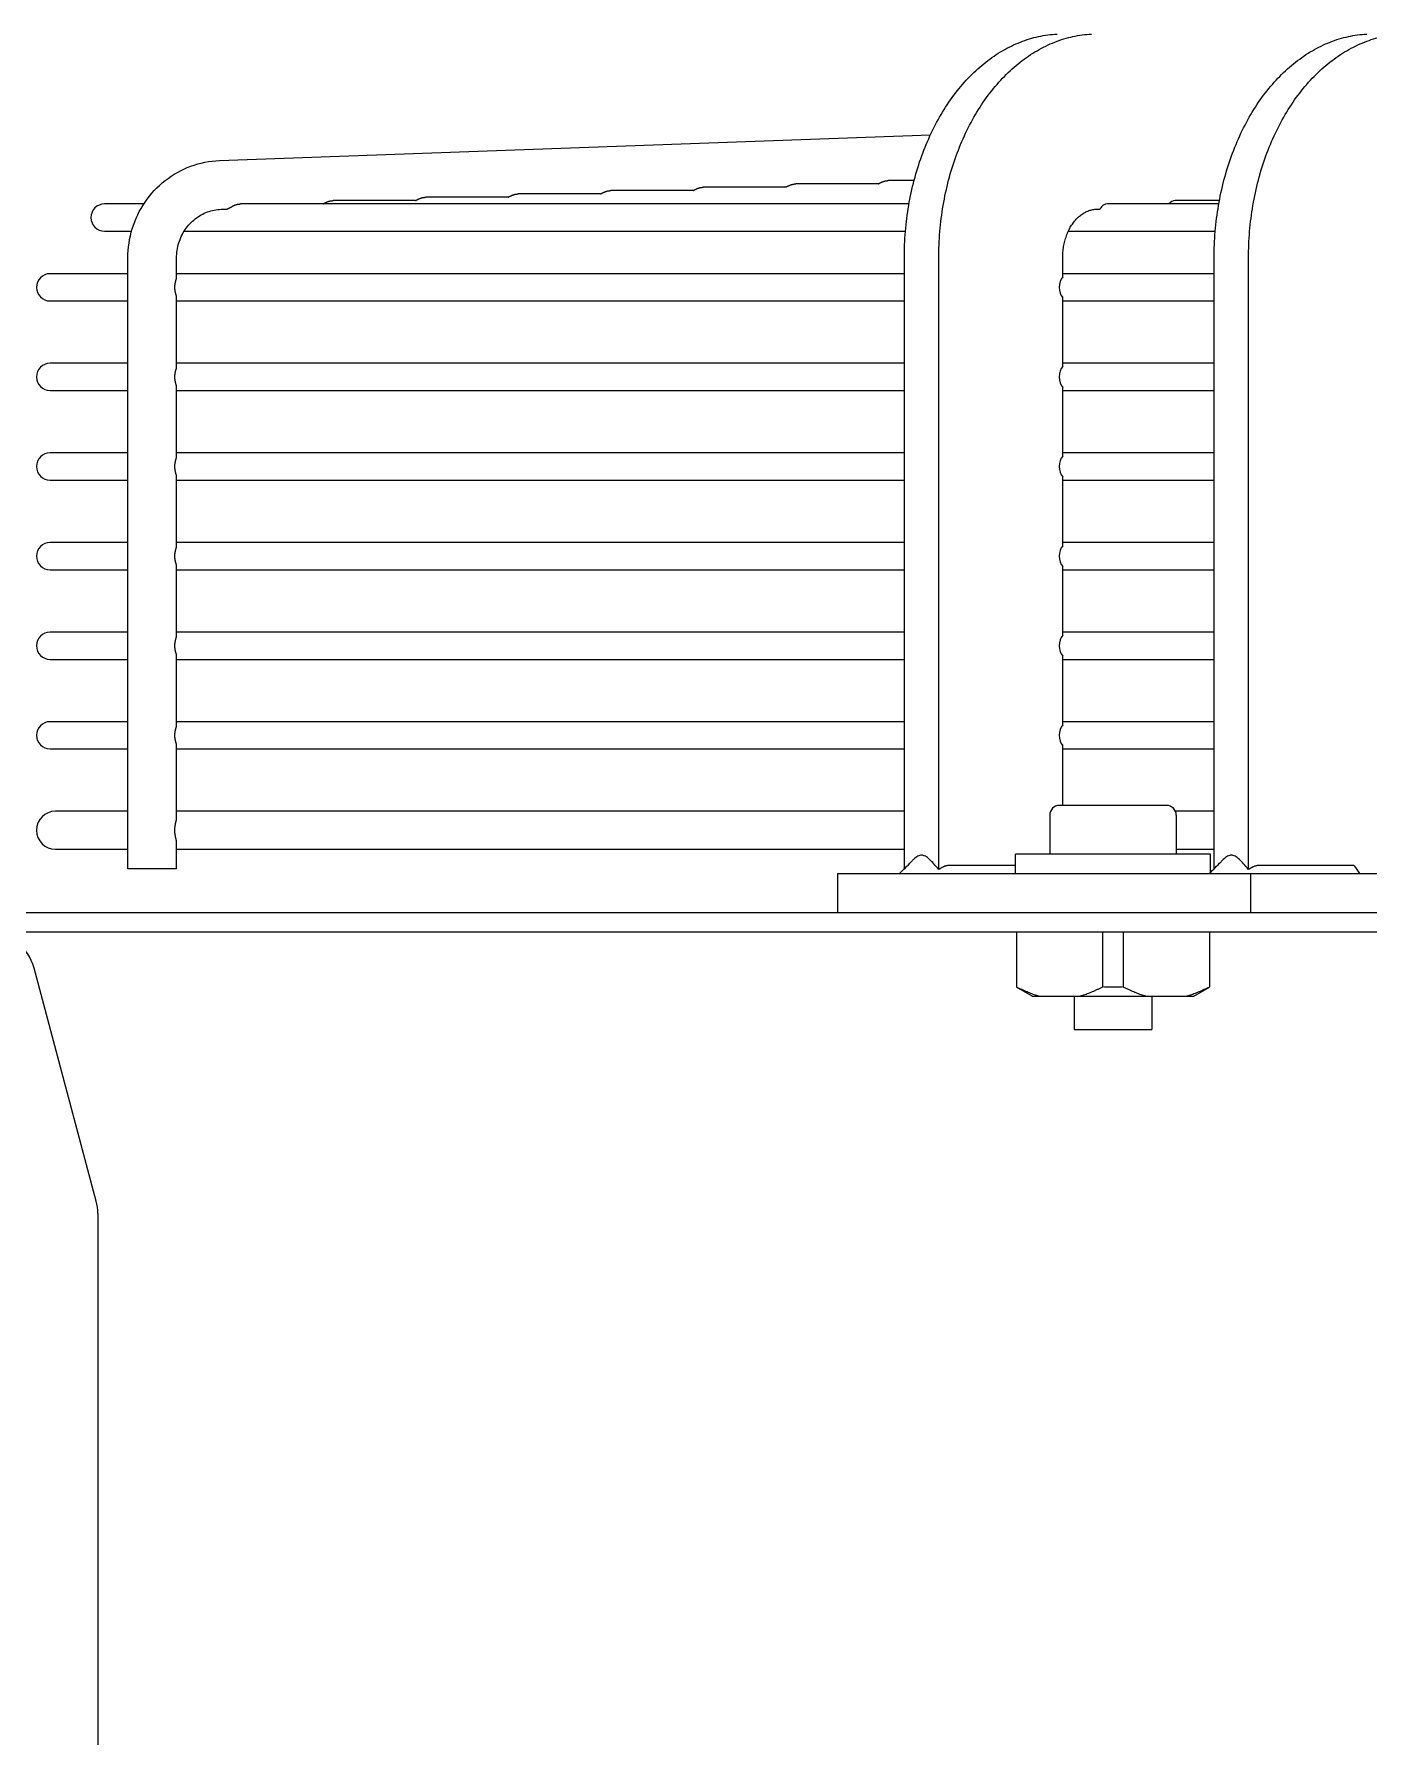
# Model space of a CAD drawing. Header units: millimetres. Extents: x 17700 to 32328, y 19251 to 29476.
# Drawn here: x 18025.08 to 18030.48, y 19600.69 to 19607.57 of the extents above; entities that cross this region are included whole.
import ezdxf

# ---------------------------------------------------------------- set-up
doc = ezdxf.new("R2010")
doc.units = ezdxf.units.MM
doc.header["$LTSCALE"] = 5
doc.layers.add('UNIT', color=6, linetype='Continuous')
doc.styles.add('SUBMITTAL', font='romans.shx', dxfattribs={"width": 0.75})
doc.dimstyles.new('SUBMITTAL', dxfattribs={"dimtxt": 0.09375, "dimasz": 0.09375, "dimexe": 0.03125, "dimexo": 0.0625, "dimgap": 0.0625, "dimtad": 0, "dimdec": 4, "dimzin": 4, "dimdsep": 46, "dimlunit": 4, "dimtxsty": 'SUBMITTAL', "dimcen": 0.09375, "dimclre": 6, "dimadec": 0, "dimazin": 0, "dimtfac": 1, "dimtdec": 0, "dimtofl": 0, "dimtmove": 0, "dimatfit": 3, "dimfxl": 0, "dimfrac": 2, "dimtolj": 1, "dimtzin": 4, "dimarcsym": 0})

msp = doc.modelspace()

# ---------------------------------------------------------------- linework, layer by layer
at = {"layer": 'UNIT'}
for p, q in [((18025.8289, 19607.0623), (18028.7041, 19607.1663)), ((18027.7448, 19606.9409), (18027.4114, 19606.9409)), ((18028.119, 19606.9544), (18027.7856, 19606.9544)), ((18028.4932, 19606.9679), (18028.1598, 19606.9679)), ((18028.6382, 19606.9814), (18028.534, 19606.9814)), ((18025.523, 19606.8869), (18025.3645, 19606.8869)), ((18025.836, 19606.8656), (18025.8582, 19606.8664)), ((18028.6177, 19606.8869), (18025.9146, 19606.8869)), ((18026.6223, 19606.9004), (18026.2888, 19606.9004)), ((18026.9965, 19606.9139), (18026.663, 19606.9139)), ((18027.3706, 19606.9274), (18027.0372, 19606.9274)), ((18029.3737, 19606.8657), (18029.39, 19606.8665)), ((18029.8705, 19606.8869), (18029.4203, 19606.8869)), ((18029.8729, 19606.9004), (18029.6946, 19606.9004)), ((18025.3645, 19606.7767), (18025.4735, 19606.7767)), ((18025.6862, 19606.7767), (18028.6034, 19606.7767)), ((18029.2619, 19606.7767), (18029.8562, 19606.7767)), ((18025.4588, 19604.1995), (18025.4588, 19606.6689)), ((18025.6556, 19606.589), (18025.6556, 19606.6689)), ((18028.5989, 19604.1995), (18028.5989, 19606.6689)), ((18028.7381, 19604.1961), (18028.7381, 19606.6689)), ((18029.2392, 19606.5921), (18029.2392, 19606.6689)), ((18029.8516, 19604.1995), (18029.8516, 19606.6689)), ((18029.9908, 19604.1961), (18029.9908, 19606.6689)), ((18025.4588, 19606.605), (18025.144, 19606.605)), ((18028.5989, 19606.605), (18025.6556, 19606.605)), ((18029.8516, 19606.605), (18029.2392, 19606.605)), ((18025.144, 19606.4948), (18025.4588, 19606.4948)), ((18025.6556, 19606.2268), (18025.6556, 19606.5107)), ((18025.6556, 19606.4948), (18028.5989, 19606.4948)), ((18029.2392, 19606.2299), (18029.2392, 19606.5077)), ((18029.2392, 19606.4948), (18029.8516, 19606.4948)), ((18025.4588, 19606.2428), (18025.144, 19606.2428)), ((18028.5989, 19606.2428), (18025.6556, 19606.2428)), ((18029.8516, 19606.2428), (18029.2392, 19606.2428)), ((18025.144, 19606.1326), (18025.4588, 19606.1326)), ((18025.6556, 19605.8646), (18025.6556, 19606.1485)), ((18025.6556, 19606.1326), (18028.5989, 19606.1326)), ((18029.2392, 19605.8677), (18029.2392, 19606.1455)), ((18029.2392, 19606.1326), (18029.8516, 19606.1326)), ((18025.4588, 19605.8806), (18025.144, 19605.8806)), ((18028.5989, 19605.8806), (18025.6556, 19605.8806)), ((18029.8516, 19605.8806), (18029.2392, 19605.8806)), ((18025.144, 19605.7704), (18025.4588, 19605.7704)), ((18025.6556, 19605.5024), (18025.6556, 19605.7863)), ((18025.6556, 19605.7704), (18028.5989, 19605.7704)), ((18029.2392, 19605.5055), (18029.2392, 19605.7832)), ((18029.2392, 19605.7704), (18029.8516, 19605.7704)), ((18025.4588, 19605.5184), (18025.144, 19605.5184)), ((18028.5989, 19605.5184), (18025.6556, 19605.5184)), ((18029.8516, 19605.5184), (18029.2392, 19605.5184)), ((18025.6556, 19605.1402), (18025.6556, 19605.4241)), ((18029.2392, 19605.1433), (18029.2392, 19605.421)), ((18025.144, 19605.4081), (18025.4588, 19605.4081)), ((18025.6556, 19605.4081), (18028.5989, 19605.4081)), ((18029.2392, 19605.4081), (18029.8516, 19605.4081)), ((18025.4588, 19605.1562), (18025.144, 19605.1562)), ((18028.5989, 19605.1562), (18025.6556, 19605.1562)), ((18029.8516, 19605.1562), (18029.2392, 19605.1562)), ((18025.144, 19605.0459), (18025.4588, 19605.0459)), ((18025.6556, 19604.778), (18025.6556, 19605.0619)), ((18025.6556, 19605.0459), (18028.5989, 19605.0459)), ((18029.2392, 19604.7811), (18029.2392, 19605.0588)), ((18029.2392, 19605.0459), (18029.8516, 19605.0459)), ((18025.4588, 19604.794), (18025.144, 19604.794)), ((18028.5989, 19604.794), (18025.6556, 19604.794)), ((18029.8516, 19604.794), (18029.2392, 19604.794)), ((18025.144, 19604.6837), (18025.4588, 19604.6837)), ((18025.6556, 19604.4023), (18025.6556, 19604.6997)), ((18025.6556, 19604.6837), (18028.5989, 19604.6837)), ((18029.2392, 19604.4554), (18029.2392, 19604.6966)), ((18029.2392, 19604.6837), (18029.8516, 19604.6837)), ((18025.4588, 19604.4318), (18025.1657, 19604.4318)), ((18028.5989, 19604.4318), (18025.6556, 19604.4318)), ((18029.1866, 19604.416), (18029.1866, 19604.2585)), ((18029.6591, 19604.4554), (18029.226, 19604.4554)), ((18029.8516, 19604.4318), (18029.6952, 19604.4318)), ((18029.6985, 19604.416), (18029.6985, 19604.2585)), ((18025.1657, 19604.2782), (18025.4588, 19604.2782)), ((18025.6556, 19604.1995), (18025.6556, 19604.3077)), ((18025.6556, 19604.2782), (18028.5989, 19604.2782)), ((18029.8363, 19604.2585), (18029.0489, 19604.2585)), ((18029.0489, 19604.1798), (18029.0489, 19604.2585)), ((18029.6985, 19604.2782), (18029.8516, 19604.2782)), ((18029.8363, 19604.1842), (18029.8363, 19604.2585)), ((18025.6556, 19604.1995), (18025.4588, 19604.1995)), ((18029.0489, 19604.2126), (18028.7798, 19604.2126)), ((18030.4169, 19604.2126), (18030.0326, 19604.2126)), ((18028.329, 19604.1798), (18030.5561, 19604.1798)), ((18028.329, 19604.1798), (18028.329, 19604.0223)), ((18029.9993, 19604.1798), (18029.9993, 19604.0223)), ((18024.1952, 19604.0223), (18057.9353, 19604.0223)), ((18057.9353, 19603.9436), (18024.1952, 19603.9436)), ((18029.0528, 19603.9436), (18029.0528, 19603.7214)), ((18029.4008, 19603.9436), (18029.4008, 19603.7214)), ((18029.4843, 19603.9436), (18029.4843, 19603.7214)), ((18029.8323, 19603.9436), (18029.8323, 19603.7214)), ((18025.3303, 19602.8558), (18025.0792, 19603.7974)), ((18029.1158, 19603.6837), (18029.0528, 19603.7201)), ((18029.7693, 19603.6837), (18029.8323, 19603.7201)), ((18029.1158, 19603.6837), (18029.7693, 19603.6837)), ((18029.2851, 19603.6837), (18029.2851, 19603.5499)), ((18029.6, 19603.6837), (18029.6, 19603.5499)), ((18029.2851, 19603.5499), (18029.6, 19603.5499)), ((18025.3369, 19602.8051), (18025.3369, 19600.0641))]:
    msp.add_line(p, q, dxfattribs=at)
for centre, radius, start, end in [((18025.3645, 19606.8318), 0.0551, 90, 270), ((18025.144, 19606.5499), 0.0551, 90, 270), ((18025.144, 19606.1877), 0.0551, 90, 270), ((18025.144, 19605.8255), 0.0551, 90, 270), ((18025.144, 19605.4633), 0.0551, 90, 270), ((18025.144, 19605.1011), 0.0551, 90, 270), ((18025.144, 19604.7389), 0.0551, 90, 270), ((18025.1657, 19604.355), 0.0768, 90, 270), ((18029.226, 19604.416), 0.0394, 90, 180), ((18029.6591, 19604.416), 0.0394, 0, 90), ((18024.889, 19603.7467), 0.1969, 14.93142, 90), ((18025.1401, 19602.8051), 0.1969, 0, 14.93142)]:
    msp.add_arc(centre, radius, start, end, dxfattribs=at)
for centre, major_axis, ratio, start_param, end_param in [((18029.4203, 19606.8318), (0, -0.0551), 0.707997, 3.141586, 4.032621), ((18029.6946, 19606.8453), (0, -0.0551), 0.708043, 3.141585, 3.856494), ((18029.2642, 19606.5499), (0, -0.0551), 0.707968, 3.83981, 4.712382), ((18029.2642, 19606.5499), (0, -0.0551), 0.707968, 4.712396, 5.584968), ((18029.2642, 19606.1877), (0, -0.0551), 0.707968, 3.83981, 4.712382), ((18029.2642, 19606.1877), (0, -0.0551), 0.707968, 4.712396, 5.584968), ((18029.2642, 19605.8255), (0, -0.0551), 0.707968, 3.83981, 4.712382), ((18029.2642, 19605.8255), (0, -0.0551), 0.707968, 4.712396, 5.584968), ((18029.2642, 19605.4633), (0, -0.0551), 0.707968, 3.83981, 4.712382), ((18029.2642, 19605.4633), (0, -0.0551), 0.707968, 4.712396, 5.584968), ((18029.2642, 19605.1011), (0, -0.0551), 0.707968, 3.83981, 4.712382), ((18029.2642, 19605.1011), (0, -0.0551), 0.707968, 4.712396, 5.584968), ((18029.2642, 19604.7389), (0, -0.0551), 0.707968, 3.83981, 4.712382), ((18029.2642, 19604.7389), (0, -0.0551), 0.707968, 4.712396, 5.584968), ((18031.413, 19605.5884), (0, -1.969), 0.707107, 5.486005, 5.50957)]:
    msp.add_ellipse(centre, major_axis=major_axis, ratio=ratio, start_param=start_param, end_param=end_param, dxfattribs=at)
for points, knots in [([(18028.5989, 19606.6689), (18028.5989, 19606.7044), (18028.6004, 19606.7403), (18028.6033, 19606.7757), (18028.6063, 19606.8112), (18028.6107, 19606.8461), (18028.6166, 19606.8808), (18028.6226, 19606.9154), (18028.63, 19606.9498), (18028.6387, 19606.9833), (18028.6475, 19607.0167), (18028.6576, 19607.0493), (18028.6691, 19607.081), (18028.6805, 19607.1128), (18028.6934, 19607.1438), (18028.7075, 19607.1734), (18028.7215, 19607.203), (18028.7367, 19607.2313), (18028.7532, 19607.2583), (18028.7696, 19607.2854), (18028.7872, 19607.3112), (18028.8058, 19607.3354), (18028.8244, 19607.3595), (18028.8438, 19607.382), (18028.8643, 19607.4029), (18028.8847, 19607.4237), (18028.9062, 19607.443), (18028.9282, 19607.4603), (18028.9502, 19607.4777), (18028.9729, 19607.4931), (18028.9962, 19607.5066), (18029.0195, 19607.5201), (18029.0436, 19607.5318), (18029.0679, 19607.5413), (18029.0922, 19607.5509), (18029.1167, 19607.5583), (18029.1416, 19607.5638), (18029.1666, 19607.5692), (18029.1919, 19607.5726), (18029.217, 19607.5738)], [0, 0, 0, 0, 0.076921, 0.076921, 0.076921, 0.153842, 0.153842, 0.153842, 0.230763, 0.230763, 0.230763, 0.307684, 0.307684, 0.307684, 0.384605, 0.384605, 0.384605, 0.461526, 0.461526, 0.461526, 0.538447, 0.538447, 0.538447, 0.615368, 0.615368, 0.615368, 0.692289, 0.692289, 0.692289, 0.76921, 0.76921, 0.76921, 0.846132, 0.846132, 0.846132, 0.923053, 0.923053, 0.923053, 1, 1, 1, 1]), ([(18028.7381, 19606.6689), (18028.7381, 19606.7044), (18028.7396, 19606.7403), (18028.7425, 19606.7757), (18028.7455, 19606.8112), (18028.7499, 19606.8461), (18028.7558, 19606.8808), (18028.7618, 19606.9154), (18028.7692, 19606.9498), (18028.7779, 19606.9833), (18028.7867, 19607.0167), (18028.7968, 19607.0493), (18028.8083, 19607.081), (18028.8197, 19607.1128), (18028.8326, 19607.1438), (18028.8467, 19607.1734), (18028.8607, 19607.203), (18028.8759, 19607.2313), (18028.8923, 19607.2583), (18028.9088, 19607.2854), (18028.9264, 19607.3112), (18028.945, 19607.3354), (18028.9636, 19607.3595), (18028.983, 19607.382), (18029.0035, 19607.4029), (18029.0239, 19607.4237), (18029.0453, 19607.443), (18029.0674, 19607.4603), (18029.0894, 19607.4777), (18029.1121, 19607.4931), (18029.1354, 19607.5066), (18029.1587, 19607.5201), (18029.1828, 19607.5318), (18029.2071, 19607.5413), (18029.2314, 19607.5509), (18029.2559, 19607.5583), (18029.2808, 19607.5638), (18029.3058, 19607.5692), (18029.3311, 19607.5726), (18029.3562, 19607.5738)], [0, 0, 0, 0, 0.076921, 0.076921, 0.076921, 0.153842, 0.153842, 0.153842, 0.230763, 0.230763, 0.230763, 0.307684, 0.307684, 0.307684, 0.384605, 0.384605, 0.384605, 0.461526, 0.461526, 0.461526, 0.538447, 0.538447, 0.538447, 0.615368, 0.615368, 0.615368, 0.692289, 0.692289, 0.692289, 0.76921, 0.76921, 0.76921, 0.846132, 0.846132, 0.846132, 0.923053, 0.923053, 0.923053, 1, 1, 1, 1]), ([(18029.8516, 19606.6689), (18029.8516, 19606.7044), (18029.8531, 19606.7403), (18029.8561, 19606.7757), (18029.8591, 19606.8112), (18029.8635, 19606.8461), (18029.8694, 19606.8808), (18029.8753, 19606.9154), (18029.8827, 19606.9498), (18029.8915, 19606.9833), (18029.9002, 19607.0167), (18029.9103, 19607.0493), (18029.9218, 19607.081), (18029.9333, 19607.1128), (18029.9462, 19607.1438), (18029.9602, 19607.1734), (18029.9743, 19607.203), (18029.9895, 19607.2313), (18030.0059, 19607.2583), (18030.0223, 19607.2854), (18030.04, 19607.3112), (18030.0585, 19607.3354), (18030.0771, 19607.3595), (18030.0966, 19607.382), (18030.117, 19607.4029), (18030.1375, 19607.4237), (18030.1589, 19607.443), (18030.1809, 19607.4603), (18030.203, 19607.4777), (18030.2256, 19607.4931), (18030.249, 19607.5066), (18030.2723, 19607.5201), (18030.2963, 19607.5318), (18030.3206, 19607.5413), (18030.3449, 19607.5509), (18030.3694, 19607.5583), (18030.3944, 19607.5638), (18030.4193, 19607.5692), (18030.4446, 19607.5726), (18030.4698, 19607.5738)], [0, 0, 0, 0, 0.076921, 0.076921, 0.076921, 0.153842, 0.153842, 0.153842, 0.230763, 0.230763, 0.230763, 0.307684, 0.307684, 0.307684, 0.384605, 0.384605, 0.384605, 0.461526, 0.461526, 0.461526, 0.538447, 0.538447, 0.538447, 0.615368, 0.615368, 0.615368, 0.692289, 0.692289, 0.692289, 0.76921, 0.76921, 0.76921, 0.846132, 0.846132, 0.846132, 0.923053, 0.923053, 0.923053, 1, 1, 1, 1]), ([(18029.9908, 19606.6689), (18029.9908, 19606.7044), (18029.9923, 19606.7403), (18029.9953, 19606.7757), (18029.9982, 19606.8112), (18030.0027, 19606.8461), (18030.0086, 19606.8808), (18030.0145, 19606.9154), (18030.0219, 19606.9498), (18030.0307, 19606.9833), (18030.0394, 19607.0167), (18030.0495, 19607.0493), (18030.061, 19607.081), (18030.0725, 19607.1128), (18030.0854, 19607.1438), (18030.0994, 19607.1734), (18030.1135, 19607.203), (18030.1287, 19607.2313), (18030.1451, 19607.2583), (18030.1615, 19607.2854), (18030.1792, 19607.3112), (18030.1977, 19607.3354), (18030.2163, 19607.3595), (18030.2358, 19607.382), (18030.2562, 19607.4029), (18030.2767, 19607.4237), (18030.2981, 19607.443), (18030.3201, 19607.4603), (18030.3422, 19607.4777), (18030.3648, 19607.4931), (18030.3881, 19607.5066), (18030.4115, 19607.5201), (18030.4355, 19607.5318), (18030.4598, 19607.5413), (18030.4841, 19607.5509), (18030.5086, 19607.5583), (18030.5336, 19607.5638), (18030.5585, 19607.5692), (18030.5838, 19607.5726), (18030.609, 19607.5738)], [0, 0, 0, 0, 0.076921, 0.076921, 0.076921, 0.153842, 0.153842, 0.153842, 0.230763, 0.230763, 0.230763, 0.307684, 0.307684, 0.307684, 0.384605, 0.384605, 0.384605, 0.461526, 0.461526, 0.461526, 0.538447, 0.538447, 0.538447, 0.615368, 0.615368, 0.615368, 0.692289, 0.692289, 0.692289, 0.76921, 0.76921, 0.76921, 0.846132, 0.846132, 0.846132, 0.923053, 0.923053, 0.923053, 1, 1, 1, 1]), ([(18025.4588, 19606.6689), (18025.4588, 19606.7088), (18025.4648, 19606.7488), (18025.4882, 19606.8252), (18025.5056, 19606.8616), (18025.5505, 19606.9274), (18025.5779, 19606.9569), (18025.6404, 19607.006), (18025.6755, 19607.0256), (18025.7499, 19607.0531), (18025.7893, 19607.0609), (18025.8289, 19607.0623)], [1.570796, 1.570796, 1.570796, 1.570796, 1.877974, 1.877974, 2.185152, 2.185152, 2.49233, 2.49233, 2.799508, 2.799508, 3.106686, 3.106686, 3.106686, 3.106686]), ([(18027.3706, 19606.9274), (18027.3713, 19606.9278), (18027.372, 19606.9282), (18027.3726, 19606.9286), (18027.3736, 19606.9291), (18027.3745, 19606.9296), (18027.3754, 19606.9301), (18027.3764, 19606.9306), (18027.3773, 19606.9311), (18027.3783, 19606.9316), (18027.3792, 19606.9321), (18027.3802, 19606.9326), (18027.3812, 19606.9331), (18027.3821, 19606.9335), (18027.3831, 19606.934), (18027.3841, 19606.9344), (18027.3851, 19606.9349), (18027.3861, 19606.9353), (18027.3871, 19606.9357), (18027.3881, 19606.9361), (18027.3891, 19606.9365), (18027.3901, 19606.9369), (18027.3911, 19606.9372), (18027.3921, 19606.9376), (18027.3931, 19606.9379), (18027.3941, 19606.9382), (18027.3951, 19606.9385), (18027.3961, 19606.9388), (18027.3971, 19606.9391), (18027.3981, 19606.9393), (18027.3991, 19606.9395), (18027.4002, 19606.9397), (18027.4012, 19606.9399), (18027.4022, 19606.9401), (18027.4032, 19606.9403), (18027.4042, 19606.9404), (18027.4051, 19606.9405), (18027.4061, 19606.9407), (18027.4071, 19606.9407), (18027.4081, 19606.9408), (18027.4091, 19606.9409), (18027.41, 19606.9409), (18027.411, 19606.9409), (18027.4111, 19606.9409), (18027.4113, 19606.9409), (18027.4114, 19606.9409)], [0.1772384, 0.1772384, 0.1772384, 0.1772384, 0.195122, 0.195122, 0.195122, 0.2195122, 0.2195122, 0.2195122, 0.2439024, 0.2439024, 0.2439024, 0.2682927, 0.2682927, 0.2682927, 0.2926829, 0.2926829, 0.2926829, 0.3170732, 0.3170732, 0.3170732, 0.3414634, 0.3414634, 0.3414634, 0.3658537, 0.3658537, 0.3658537, 0.3902439, 0.3902439, 0.3902439, 0.4146341, 0.4146341, 0.4146341, 0.4390244, 0.4390244, 0.4390244, 0.4634146, 0.4634146, 0.4634146, 0.4878049, 0.4878049, 0.4878049, 0.5121951, 0.5121951, 0.5121951, 0.5155542, 0.5155542, 0.5155542, 0.5155542]), ([(18027.7448, 19606.9409), (18027.7455, 19606.9413), (18027.7462, 19606.9417), (18027.7469, 19606.9421), (18027.7478, 19606.9426), (18027.7487, 19606.9431), (18027.7496, 19606.9436), (18027.7506, 19606.9441), (18027.7515, 19606.9446), (18027.7525, 19606.9451), (18027.7534, 19606.9456), (18027.7544, 19606.9461), (18027.7554, 19606.9466), (18027.7564, 19606.947), (18027.7573, 19606.9475), (18027.7583, 19606.9479), (18027.7593, 19606.9484), (18027.7603, 19606.9488), (18027.7613, 19606.9492), (18027.7623, 19606.9496), (18027.7633, 19606.95), (18027.7643, 19606.9504), (18027.7653, 19606.9507), (18027.7663, 19606.9511), (18027.7673, 19606.9514), (18027.7683, 19606.9517), (18027.7693, 19606.952), (18027.7703, 19606.9523), (18027.7713, 19606.9526), (18027.7723, 19606.9528), (18027.7733, 19606.953), (18027.7744, 19606.9532), (18027.7754, 19606.9534), (18027.7764, 19606.9536), (18027.7774, 19606.9538), (18027.7784, 19606.9539), (18027.7793, 19606.954), (18027.7803, 19606.9542), (18027.7813, 19606.9542), (18027.7823, 19606.9543), (18027.7833, 19606.9544), (18027.7842, 19606.9544), (18027.7852, 19606.9544), (18027.7853, 19606.9544), (18027.7855, 19606.9544), (18027.7856, 19606.9544)], [0.1768915, 0.1768915, 0.1768915, 0.1768915, 0.195122, 0.195122, 0.195122, 0.2195122, 0.2195122, 0.2195122, 0.2439024, 0.2439024, 0.2439024, 0.2682927, 0.2682927, 0.2682927, 0.2926829, 0.2926829, 0.2926829, 0.3170732, 0.3170732, 0.3170732, 0.3414634, 0.3414634, 0.3414634, 0.3658537, 0.3658537, 0.3658537, 0.3902439, 0.3902439, 0.3902439, 0.4146341, 0.4146341, 0.4146341, 0.4390244, 0.4390244, 0.4390244, 0.4634146, 0.4634146, 0.4634146, 0.4878049, 0.4878049, 0.4878049, 0.5121951, 0.5121951, 0.5121951, 0.515568, 0.515568, 0.515568, 0.515568]), ([(18028.119, 19606.9544), (18028.1197, 19606.9548), (18028.1204, 19606.9552), (18028.1211, 19606.9556), (18028.122, 19606.9561), (18028.1229, 19606.9566), (18028.1239, 19606.9571), (18028.1248, 19606.9576), (18028.1257, 19606.9581), (18028.1267, 19606.9586), (18028.1277, 19606.9591), (18028.1286, 19606.9596), (18028.1296, 19606.9601), (18028.1306, 19606.9605), (18028.1315, 19606.961), (18028.1325, 19606.9614), (18028.1335, 19606.9619), (18028.1345, 19606.9623), (18028.1355, 19606.9627), (18028.1365, 19606.9631), (18028.1375, 19606.9635), (18028.1385, 19606.9639), (18028.1395, 19606.9642), (18028.1405, 19606.9646), (18028.1415, 19606.9649), (18028.1425, 19606.9652), (18028.1435, 19606.9655), (18028.1445, 19606.9658), (18028.1455, 19606.966), (18028.1465, 19606.9663), (18028.1475, 19606.9665), (18028.1486, 19606.9667), (18028.1496, 19606.9669), (18028.1506, 19606.9671), (18028.1516, 19606.9673), (18028.1526, 19606.9674), (18028.1535, 19606.9675), (18028.1545, 19606.9677), (18028.1555, 19606.9677), (18028.1565, 19606.9678), (18028.1575, 19606.9679), (18028.1584, 19606.9679), (18028.1594, 19606.9679), (18028.1595, 19606.9679), (18028.1597, 19606.9679), (18028.1598, 19606.9679)], [0.1765439, 0.1765439, 0.1765439, 0.1765439, 0.195122, 0.195122, 0.195122, 0.2195122, 0.2195122, 0.2195122, 0.2439024, 0.2439024, 0.2439024, 0.2682927, 0.2682927, 0.2682927, 0.2926829, 0.2926829, 0.2926829, 0.3170732, 0.3170732, 0.3170732, 0.3414634, 0.3414634, 0.3414634, 0.3658537, 0.3658537, 0.3658537, 0.3902439, 0.3902439, 0.3902439, 0.4146341, 0.4146341, 0.4146341, 0.4390244, 0.4390244, 0.4390244, 0.4634146, 0.4634146, 0.4634146, 0.4878049, 0.4878049, 0.4878049, 0.5121951, 0.5121951, 0.5121951, 0.5155818, 0.5155818, 0.5155818, 0.5155818]), ([(18028.4932, 19606.9679), (18028.4939, 19606.9683), (18028.4946, 19606.9687), (18028.4953, 19606.9691), (18028.4962, 19606.9696), (18028.4971, 19606.9701), (18028.4981, 19606.9706), (18028.499, 19606.9711), (18028.5, 19606.9716), (18028.5009, 19606.9721), (18028.5019, 19606.9726), (18028.5028, 19606.9731), (18028.5038, 19606.9736), (18028.5048, 19606.9741), (18028.5058, 19606.9745), (18028.5067, 19606.975), (18028.5077, 19606.9754), (18028.5087, 19606.9758), (18028.5097, 19606.9762), (18028.5107, 19606.9766), (18028.5117, 19606.977), (18028.5127, 19606.9774), (18028.5137, 19606.9777), (18028.5147, 19606.9781), (18028.5157, 19606.9784), (18028.5167, 19606.9787), (18028.5177, 19606.979), (18028.5187, 19606.9793), (18028.5197, 19606.9795), (18028.5207, 19606.9798), (18028.5217, 19606.98), (18028.5228, 19606.9802), (18028.5238, 19606.9804), (18028.5248, 19606.9806), (18028.5258, 19606.9808), (18028.5267, 19606.9809), (18028.5277, 19606.981), (18028.5287, 19606.9811), (18028.5297, 19606.9812), (18028.5307, 19606.9813), (18028.5317, 19606.9814), (18028.5326, 19606.9814), (18028.5336, 19606.9814), (18028.5337, 19606.9814), (18028.5339, 19606.9814), (18028.534, 19606.9814)], [0.1761954, 0.1761954, 0.1761954, 0.1761954, 0.195122, 0.195122, 0.195122, 0.2195122, 0.2195122, 0.2195122, 0.2439024, 0.2439024, 0.2439024, 0.2682927, 0.2682927, 0.2682927, 0.2926829, 0.2926829, 0.2926829, 0.3170732, 0.3170732, 0.3170732, 0.3414634, 0.3414634, 0.3414634, 0.3658537, 0.3658537, 0.3658537, 0.3902439, 0.3902439, 0.3902439, 0.4146341, 0.4146341, 0.4146341, 0.4390244, 0.4390244, 0.4390244, 0.4634146, 0.4634146, 0.4634146, 0.4878049, 0.4878049, 0.4878049, 0.5121951, 0.5121951, 0.5121951, 0.5155955, 0.5155955, 0.5155955, 0.5155955]), ([(18025.8582, 19606.8664), (18025.8584, 19606.8664), (18025.8586, 19606.8664), (18025.8588, 19606.8664), (18025.859, 19606.8665), (18025.8593, 19606.8665), (18025.8596, 19606.8666), (18025.8601, 19606.8667), (18025.8607, 19606.8668), (18025.8614, 19606.867), (18025.862, 19606.8672), (18025.8627, 19606.8675), (18025.8634, 19606.8678), (18025.8641, 19606.8681), (18025.8648, 19606.8684), (18025.8656, 19606.8688), (18025.8663, 19606.8692), (18025.8671, 19606.8696), (18025.8679, 19606.8701), (18025.8688, 19606.8705), (18025.8696, 19606.871), (18025.8704, 19606.8715), (18025.8713, 19606.8719), (18025.8722, 19606.8724), (18025.8731, 19606.8729), (18025.8739, 19606.8735), (18025.8748, 19606.874), (18025.8758, 19606.8745), (18025.8767, 19606.875), (18025.8776, 19606.8755), (18025.8786, 19606.876), (18025.8795, 19606.8766), (18025.8804, 19606.8771), (18025.8814, 19606.8776), (18025.8824, 19606.8781), (18025.8833, 19606.8786), (18025.8843, 19606.879), (18025.8853, 19606.8795), (18025.8863, 19606.88), (18025.8873, 19606.8804), (18025.8882, 19606.8809), (18025.8892, 19606.8813), (18025.8902, 19606.8817), (18025.8912, 19606.8821), (18025.8922, 19606.8825), (18025.8932, 19606.8829), (18025.8943, 19606.8832), (18025.8953, 19606.8836), (18025.8963, 19606.8839), (18025.8973, 19606.8842), (18025.8983, 19606.8845), (18025.8993, 19606.8848), (18025.9003, 19606.8851), (18025.9013, 19606.8853), (18025.9023, 19606.8855), (18025.9033, 19606.8858), (18025.9044, 19606.886), (18025.9054, 19606.8861), (18025.9064, 19606.8863), (18025.9074, 19606.8864), (18025.9084, 19606.8866), (18025.9094, 19606.8867), (18025.9103, 19606.8868), (18025.9113, 19606.8868), (18025.9123, 19606.8869), (18025.9133, 19606.8869), (18025.9142, 19606.8869), (18025.9144, 19606.8869), (18025.9145, 19606.8869), (18025.9146, 19606.8869)], [0.0040129, 0.0040129, 0.0040129, 0.0040129, 0.0121951, 0.0121951, 0.0121951, 0.0243902, 0.0243902, 0.0243902, 0.0487805, 0.0487805, 0.0487805, 0.0731707, 0.0731707, 0.0731707, 0.097561, 0.097561, 0.097561, 0.1219512, 0.1219512, 0.1219512, 0.1463415, 0.1463415, 0.1463415, 0.1707317, 0.1707317, 0.1707317, 0.195122, 0.195122, 0.195122, 0.2195122, 0.2195122, 0.2195122, 0.2439024, 0.2439024, 0.2439024, 0.2682927, 0.2682927, 0.2682927, 0.2926829, 0.2926829, 0.2926829, 0.3170732, 0.3170732, 0.3170732, 0.3414634, 0.3414634, 0.3414634, 0.3658537, 0.3658537, 0.3658537, 0.3902439, 0.3902439, 0.3902439, 0.4146341, 0.4146341, 0.4146341, 0.4390244, 0.4390244, 0.4390244, 0.4634146, 0.4634146, 0.4634146, 0.4878049, 0.4878049, 0.4878049, 0.5121951, 0.5121951, 0.5121951, 0.5154991, 0.5154991, 0.5154991, 0.5154991]), ([(18026.2481, 19606.8869), (18026.2487, 19606.8873), (18026.2494, 19606.8876), (18026.25, 19606.888), (18026.2509, 19606.8885), (18026.2518, 19606.889), (18026.2528, 19606.8896), (18026.2537, 19606.8901), (18026.2547, 19606.8906), (18026.2556, 19606.8911), (18026.2566, 19606.8916), (18026.2576, 19606.8921), (18026.2585, 19606.8925), (18026.2595, 19606.893), (18026.2605, 19606.8935), (18026.2615, 19606.8939), (18026.2625, 19606.8944), (18026.2635, 19606.8948), (18026.2645, 19606.8952), (18026.2654, 19606.8956), (18026.2664, 19606.896), (18026.2675, 19606.8964), (18026.2685, 19606.8967), (18026.2695, 19606.8971), (18026.2705, 19606.8974), (18026.2715, 19606.8977), (18026.2725, 19606.898), (18026.2735, 19606.8983), (18026.2745, 19606.8986), (18026.2755, 19606.8988), (18026.2765, 19606.899), (18026.2775, 19606.8993), (18026.2786, 19606.8995), (18026.2796, 19606.8996), (18026.2806, 19606.8998), (18026.2816, 19606.8999), (18026.2826, 19606.9001), (18026.2836, 19606.9002), (18026.2845, 19606.9003), (18026.2855, 19606.9003), (18026.2865, 19606.9004), (18026.2875, 19606.9004), (18026.2884, 19606.9004), (18026.2886, 19606.9004), (18026.2887, 19606.9004), (18026.2888, 19606.9004)], [0.1782737, 0.1782737, 0.1782737, 0.1782737, 0.195122, 0.195122, 0.195122, 0.2195122, 0.2195122, 0.2195122, 0.2439024, 0.2439024, 0.2439024, 0.2682927, 0.2682927, 0.2682927, 0.2926829, 0.2926829, 0.2926829, 0.3170732, 0.3170732, 0.3170732, 0.3414634, 0.3414634, 0.3414634, 0.3658537, 0.3658537, 0.3658537, 0.3902439, 0.3902439, 0.3902439, 0.4146341, 0.4146341, 0.4146341, 0.4390244, 0.4390244, 0.4390244, 0.4634146, 0.4634146, 0.4634146, 0.4878049, 0.4878049, 0.4878049, 0.5121951, 0.5121951, 0.5121951, 0.5155129, 0.5155129, 0.5155129, 0.5155129]), ([(18026.6223, 19606.9004), (18026.6229, 19606.9008), (18026.6236, 19606.9012), (18026.6242, 19606.9015), (18026.6251, 19606.902), (18026.626, 19606.9026), (18026.627, 19606.9031), (18026.6279, 19606.9036), (18026.6289, 19606.9041), (18026.6298, 19606.9046), (18026.6308, 19606.9051), (18026.6318, 19606.9056), (18026.6327, 19606.906), (18026.6337, 19606.9065), (18026.6347, 19606.907), (18026.6357, 19606.9074), (18026.6367, 19606.9079), (18026.6377, 19606.9083), (18026.6387, 19606.9087), (18026.6397, 19606.9091), (18026.6407, 19606.9095), (18026.6417, 19606.9099), (18026.6427, 19606.9102), (18026.6437, 19606.9106), (18026.6447, 19606.9109), (18026.6457, 19606.9112), (18026.6467, 19606.9115), (18026.6477, 19606.9118), (18026.6487, 19606.9121), (18026.6497, 19606.9123), (18026.6507, 19606.9125), (18026.6517, 19606.9128), (18026.6528, 19606.9129), (18026.6538, 19606.9131), (18026.6548, 19606.9133), (18026.6558, 19606.9134), (18026.6568, 19606.9136), (18026.6577, 19606.9137), (18026.6587, 19606.9138), (18026.6597, 19606.9138), (18026.6607, 19606.9139), (18026.6617, 19606.9139), (18026.6626, 19606.9139), (18026.6628, 19606.9139), (18026.6629, 19606.9139), (18026.663, 19606.9139)], [0.1779295, 0.1779295, 0.1779295, 0.1779295, 0.195122, 0.195122, 0.195122, 0.2195122, 0.2195122, 0.2195122, 0.2439024, 0.2439024, 0.2439024, 0.2682927, 0.2682927, 0.2682927, 0.2926829, 0.2926829, 0.2926829, 0.3170732, 0.3170732, 0.3170732, 0.3414634, 0.3414634, 0.3414634, 0.3658537, 0.3658537, 0.3658537, 0.3902439, 0.3902439, 0.3902439, 0.4146341, 0.4146341, 0.4146341, 0.4390244, 0.4390244, 0.4390244, 0.4634146, 0.4634146, 0.4634146, 0.4878049, 0.4878049, 0.4878049, 0.5121951, 0.5121951, 0.5121951, 0.5155267, 0.5155267, 0.5155267, 0.5155267]), ([(18026.9965, 19606.9139), (18026.9971, 19606.9143), (18026.9978, 19606.9147), (18026.9984, 19606.915), (18026.9993, 19606.9156), (18027.0003, 19606.9161), (18027.0012, 19606.9166), (18027.0021, 19606.9171), (18027.0031, 19606.9176), (18027.0041, 19606.9181), (18027.005, 19606.9186), (18027.006, 19606.9191), (18027.007, 19606.9196), (18027.0079, 19606.92), (18027.0089, 19606.9205), (18027.0099, 19606.9209), (18027.0109, 19606.9214), (18027.0119, 19606.9218), (18027.0129, 19606.9222), (18027.0139, 19606.9226), (18027.0149, 19606.923), (18027.0159, 19606.9234), (18027.0169, 19606.9237), (18027.0179, 19606.9241), (18027.0189, 19606.9244), (18027.0199, 19606.9247), (18027.0209, 19606.925), (18027.0219, 19606.9253), (18027.0229, 19606.9256), (18027.0239, 19606.9258), (18027.0249, 19606.926), (18027.026, 19606.9262), (18027.027, 19606.9264), (18027.028, 19606.9266), (18027.029, 19606.9268), (18027.03, 19606.9269), (18027.031, 19606.927), (18027.0319, 19606.9272), (18027.0329, 19606.9273), (18027.0339, 19606.9273), (18027.0349, 19606.9274), (18027.0359, 19606.9274), (18027.0368, 19606.9274), (18027.0369, 19606.9274), (18027.0371, 19606.9274), (18027.0372, 19606.9274)], [0.1775844, 0.1775844, 0.1775844, 0.1775844, 0.195122, 0.195122, 0.195122, 0.2195122, 0.2195122, 0.2195122, 0.2439024, 0.2439024, 0.2439024, 0.2682927, 0.2682927, 0.2682927, 0.2926829, 0.2926829, 0.2926829, 0.3170732, 0.3170732, 0.3170732, 0.3414634, 0.3414634, 0.3414634, 0.3658537, 0.3658537, 0.3658537, 0.3902439, 0.3902439, 0.3902439, 0.4146341, 0.4146341, 0.4146341, 0.4390244, 0.4390244, 0.4390244, 0.4634146, 0.4634146, 0.4634146, 0.4878049, 0.4878049, 0.4878049, 0.5121951, 0.5121951, 0.5121951, 0.5155404, 0.5155404, 0.5155404, 0.5155404]), ([(18025.6556, 19606.6689), (18025.6556, 19606.6894), (18025.6587, 19606.7098), (18025.6706, 19606.7488), (18025.6795, 19606.7672), (18025.7019, 19606.8001), (18025.7155, 19606.8147), (18025.7461, 19606.8387), (18025.763, 19606.8481), (18025.7986, 19606.8612), (18025.8173, 19606.8649), (18025.836, 19606.8656)], [1.570796, 1.570796, 1.570796, 1.570796, 1.877974, 1.877974, 2.185152, 2.185152, 2.49233, 2.49233, 2.799508, 2.799508, 3.106686, 3.106686, 3.106686, 3.106686]), ([(18029.2392, 19606.6689), (18029.2392, 19606.6766), (18029.2395, 19606.6844), (18029.2401, 19606.692), (18029.2408, 19606.6997), (18029.2417, 19606.7074), (18029.243, 19606.7149), (18029.2443, 19606.7224), (18029.2459, 19606.7299), (18029.2478, 19606.7371), (18029.2497, 19606.7444), (18029.2519, 19606.7515), (18029.2544, 19606.7584), (18029.2569, 19606.7653), (18029.2597, 19606.772), (18029.2627, 19606.7784), (18029.2658, 19606.7849), (18029.2691, 19606.7911), (18029.2727, 19606.797), (18029.2763, 19606.8028), (18029.2801, 19606.8084), (18029.2841, 19606.8137), (18029.2882, 19606.8189), (18029.2924, 19606.8238), (18029.2969, 19606.8284), (18029.3013, 19606.8329), (18029.3059, 19606.8371), (18029.3107, 19606.8409), (18029.3155, 19606.8446), (18029.3205, 19606.848), (18029.3256, 19606.851), (18029.3307, 19606.8539), (18029.3359, 19606.8564), (18029.3412, 19606.8585), (18029.3464, 19606.8606), (18029.3518, 19606.8622), (18029.3573, 19606.8634), (18029.3627, 19606.8646), (18029.3681, 19606.8653), (18029.3737, 19606.8656)], [0, 0, 0, 0, 0.076921, 0.076921, 0.076921, 0.153842, 0.153842, 0.153842, 0.230763, 0.230763, 0.230763, 0.307684, 0.307684, 0.307684, 0.384605, 0.384605, 0.384605, 0.461526, 0.461526, 0.461526, 0.538447, 0.538447, 0.538447, 0.615368, 0.615368, 0.615368, 0.692289, 0.692289, 0.692289, 0.76921, 0.76921, 0.76921, 0.846131, 0.846131, 0.846131, 0.923052, 0.923052, 0.923052, 1, 1, 1, 1]), ([(18025.6486, 19606.5499), (18025.6486, 19606.5509), (18025.6487, 19606.5529), (18025.6488, 19606.5559), (18025.6491, 19606.5588), (18025.6494, 19606.5618), (18025.6498, 19606.5646), (18025.6503, 19606.5674), (18025.6509, 19606.5701), (18025.6515, 19606.5728), (18025.6522, 19606.5753), (18025.6528, 19606.5777), (18025.6535, 19606.58), (18025.6542, 19606.5821), (18025.6547, 19606.5841), (18025.6552, 19606.5859), (18025.6555, 19606.5875), (18025.6556, 19606.5885), (18025.6556, 19606.589), (18025.6556, 19606.589)], [0, 0, 0, 0, 0.047619, 0.0952381, 0.1428571, 0.1904762, 0.2380952, 0.2857143, 0.3333333, 0.3809524, 0.4285714, 0.4761905, 0.5238095, 0.5714286, 0.6190476, 0.6666667, 0.7142857, 0.7619048, 0.7675573, 0.7675573, 0.7675573, 0.7675573]), ([(18025.6556, 19606.5107), (18025.6556, 19606.5108), (18025.6556, 19606.5113), (18025.6555, 19606.5122), (18025.6552, 19606.5138), (18025.6547, 19606.5156), (18025.6542, 19606.5176), (18025.6535, 19606.5198), (18025.6528, 19606.522), (18025.6522, 19606.5245), (18025.6515, 19606.527), (18025.6509, 19606.5296), (18025.6503, 19606.5323), (18025.6498, 19606.5351), (18025.6494, 19606.538), (18025.6491, 19606.5409), (18025.6488, 19606.5439), (18025.6487, 19606.5469), (18025.6486, 19606.5489), (18025.6486, 19606.5499)], [0.2324341, 0.2324341, 0.2324341, 0.2324341, 0.2380952, 0.2857143, 0.3333333, 0.3809524, 0.4285714, 0.4761905, 0.5238095, 0.5714286, 0.6190476, 0.6666667, 0.7142857, 0.7619048, 0.8095238, 0.8571429, 0.9047619, 0.952381, 1, 1, 1, 1]), ([(18025.6486, 19606.1877), (18025.6486, 19606.1887), (18025.6487, 19606.1907), (18025.6488, 19606.1937), (18025.6491, 19606.1966), (18025.6494, 19606.1995), (18025.6498, 19606.2024), (18025.6503, 19606.2052), (18025.6509, 19606.2079), (18025.6515, 19606.2106), (18025.6522, 19606.2131), (18025.6528, 19606.2155), (18025.6535, 19606.2178), (18025.6542, 19606.2199), (18025.6547, 19606.2219), (18025.6552, 19606.2237), (18025.6555, 19606.2253), (18025.6556, 19606.2263), (18025.6556, 19606.2268), (18025.6556, 19606.2268)], [0, 0, 0, 0, 0.047619, 0.0952381, 0.1428571, 0.1904762, 0.2380952, 0.2857143, 0.3333333, 0.3809524, 0.4285714, 0.4761905, 0.5238095, 0.5714286, 0.6190476, 0.6666667, 0.7142857, 0.7619048, 0.7675573, 0.7675573, 0.7675573, 0.7675573]), ([(18025.6556, 19606.1485), (18025.6556, 19606.1486), (18025.6556, 19606.1491), (18025.6555, 19606.15), (18025.6552, 19606.1516), (18025.6547, 19606.1534), (18025.6542, 19606.1554), (18025.6535, 19606.1576), (18025.6528, 19606.1598), (18025.6522, 19606.1623), (18025.6515, 19606.1648), (18025.6509, 19606.1674), (18025.6503, 19606.1701), (18025.6498, 19606.1729), (18025.6494, 19606.1758), (18025.6491, 19606.1787), (18025.6488, 19606.1817), (18025.6487, 19606.1847), (18025.6486, 19606.1867), (18025.6486, 19606.1877)], [0.2324341, 0.2324341, 0.2324341, 0.2324341, 0.2380952, 0.2857143, 0.3333333, 0.3809524, 0.4285714, 0.4761905, 0.5238095, 0.5714286, 0.6190476, 0.6666667, 0.7142857, 0.7619048, 0.8095238, 0.8571429, 0.9047619, 0.952381, 1, 1, 1, 1]), ([(18025.6486, 19605.8255), (18025.6486, 19605.8265), (18025.6487, 19605.8285), (18025.6488, 19605.8315), (18025.6491, 19605.8344), (18025.6494, 19605.8373), (18025.6498, 19605.8402), (18025.6503, 19605.843), (18025.6509, 19605.8457), (18025.6515, 19605.8484), (18025.6522, 19605.8509), (18025.6528, 19605.8533), (18025.6535, 19605.8556), (18025.6542, 19605.8577), (18025.6547, 19605.8597), (18025.6552, 19605.8615), (18025.6555, 19605.8631), (18025.6556, 19605.8641), (18025.6556, 19605.8646), (18025.6556, 19605.8646)], [0, 0, 0, 0, 0.047619, 0.0952381, 0.1428571, 0.1904762, 0.2380952, 0.2857143, 0.3333333, 0.3809524, 0.4285714, 0.4761905, 0.5238095, 0.5714286, 0.6190476, 0.6666667, 0.7142857, 0.7619048, 0.7675573, 0.7675573, 0.7675573, 0.7675573]), ([(18025.6556, 19605.7863), (18025.6556, 19605.7864), (18025.6556, 19605.7868), (18025.6555, 19605.7878), (18025.6552, 19605.7894), (18025.6547, 19605.7912), (18025.6542, 19605.7932), (18025.6535, 19605.7954), (18025.6528, 19605.7976), (18025.6522, 19605.8), (18025.6515, 19605.8026), (18025.6509, 19605.8052), (18025.6503, 19605.8079), (18025.6498, 19605.8107), (18025.6494, 19605.8136), (18025.6491, 19605.8165), (18025.6488, 19605.8195), (18025.6487, 19605.8225), (18025.6486, 19605.8245), (18025.6486, 19605.8255)], [0.2324341, 0.2324341, 0.2324341, 0.2324341, 0.2380952, 0.2857143, 0.3333333, 0.3809524, 0.4285714, 0.4761905, 0.5238095, 0.5714286, 0.6190476, 0.6666667, 0.7142857, 0.7619048, 0.8095238, 0.8571429, 0.9047619, 0.952381, 1, 1, 1, 1]), ([(18025.6486, 19605.4633), (18025.6486, 19605.4643), (18025.6487, 19605.4663), (18025.6488, 19605.4693), (18025.6491, 19605.4722), (18025.6494, 19605.4751), (18025.6498, 19605.478), (18025.6503, 19605.4808), (18025.6509, 19605.4835), (18025.6515, 19605.4862), (18025.6522, 19605.4887), (18025.6528, 19605.4911), (18025.6535, 19605.4934), (18025.6542, 19605.4955), (18025.6547, 19605.4975), (18025.6552, 19605.4993), (18025.6555, 19605.5009), (18025.6556, 19605.5019), (18025.6556, 19605.5024), (18025.6556, 19605.5024)], [0, 0, 0, 0, 0.047619, 0.0952381, 0.1428571, 0.1904762, 0.2380952, 0.2857143, 0.3333333, 0.3809524, 0.4285714, 0.4761905, 0.5238095, 0.5714286, 0.6190476, 0.6666667, 0.7142857, 0.7619048, 0.7675573, 0.7675573, 0.7675573, 0.7675573]), ([(18025.6556, 19605.4241), (18025.6556, 19605.4242), (18025.6556, 19605.4246), (18025.6555, 19605.4256), (18025.6552, 19605.4272), (18025.6547, 19605.429), (18025.6542, 19605.431), (18025.6535, 19605.4331), (18025.6528, 19605.4354), (18025.6522, 19605.4378), (18025.6515, 19605.4404), (18025.6509, 19605.443), (18025.6503, 19605.4457), (18025.6498, 19605.4485), (18025.6494, 19605.4514), (18025.6491, 19605.4543), (18025.6488, 19605.4573), (18025.6487, 19605.4603), (18025.6486, 19605.4623), (18025.6486, 19605.4633)], [0.2324341, 0.2324341, 0.2324341, 0.2324341, 0.2380952, 0.2857143, 0.3333333, 0.3809524, 0.4285714, 0.4761905, 0.5238095, 0.5714286, 0.6190476, 0.6666667, 0.7142857, 0.7619048, 0.8095238, 0.8571429, 0.9047619, 0.952381, 1, 1, 1, 1]), ([(18025.6486, 19605.1011), (18025.6486, 19605.1021), (18025.6487, 19605.1041), (18025.6488, 19605.1071), (18025.6491, 19605.11), (18025.6494, 19605.1129), (18025.6498, 19605.1158), (18025.6503, 19605.1186), (18025.6509, 19605.1213), (18025.6515, 19605.1239), (18025.6522, 19605.1265), (18025.6528, 19605.1289), (18025.6535, 19605.1312), (18025.6542, 19605.1333), (18025.6547, 19605.1353), (18025.6552, 19605.1371), (18025.6555, 19605.1387), (18025.6556, 19605.1397), (18025.6556, 19605.1402), (18025.6556, 19605.1402)], [0, 0, 0, 0, 0.047619, 0.0952381, 0.1428571, 0.1904762, 0.2380952, 0.2857143, 0.3333333, 0.3809524, 0.4285714, 0.4761905, 0.5238095, 0.5714286, 0.6190476, 0.6666667, 0.7142857, 0.7619048, 0.7675573, 0.7675573, 0.7675573, 0.7675573]), ([(18025.6556, 19605.0619), (18025.6556, 19605.062), (18025.6556, 19605.0624), (18025.6555, 19605.0634), (18025.6552, 19605.065), (18025.6547, 19605.0668), (18025.6542, 19605.0688), (18025.6535, 19605.0709), (18025.6528, 19605.0732), (18025.6522, 19605.0756), (18025.6515, 19605.0782), (18025.6509, 19605.0808), (18025.6503, 19605.0835), (18025.6498, 19605.0863), (18025.6494, 19605.0892), (18025.6491, 19605.0921), (18025.6488, 19605.0951), (18025.6487, 19605.0981), (18025.6486, 19605.1001), (18025.6486, 19605.1011)], [0.2324341, 0.2324341, 0.2324341, 0.2324341, 0.2380952, 0.2857143, 0.3333333, 0.3809524, 0.4285714, 0.4761905, 0.5238095, 0.5714286, 0.6190476, 0.6666667, 0.7142857, 0.7619048, 0.8095238, 0.8571429, 0.9047619, 0.952381, 1, 1, 1, 1]), ([(18025.6486, 19604.7389), (18025.6486, 19604.7399), (18025.6487, 19604.7419), (18025.6488, 19604.7448), (18025.6491, 19604.7478), (18025.6494, 19604.7507), (18025.6498, 19604.7536), (18025.6503, 19604.7564), (18025.6509, 19604.7591), (18025.6515, 19604.7617), (18025.6522, 19604.7643), (18025.6528, 19604.7667), (18025.6535, 19604.769), (18025.6542, 19604.7711), (18025.6547, 19604.7731), (18025.6552, 19604.7749), (18025.6555, 19604.7765), (18025.6556, 19604.7775), (18025.6556, 19604.7779), (18025.6556, 19604.778)], [0, 0, 0, 0, 0.047619, 0.0952381, 0.1428571, 0.1904762, 0.2380952, 0.2857143, 0.3333333, 0.3809524, 0.4285714, 0.4761905, 0.5238095, 0.5714286, 0.6190476, 0.6666667, 0.7142857, 0.7619048, 0.7675573, 0.7675573, 0.7675573, 0.7675573]), ([(18025.6556, 19604.6997), (18025.6556, 19604.6998), (18025.6556, 19604.7002), (18025.6555, 19604.7012), (18025.6552, 19604.7028), (18025.6547, 19604.7046), (18025.6542, 19604.7066), (18025.6535, 19604.7087), (18025.6528, 19604.711), (18025.6522, 19604.7134), (18025.6515, 19604.716), (18025.6509, 19604.7186), (18025.6503, 19604.7213), (18025.6498, 19604.7241), (18025.6494, 19604.727), (18025.6491, 19604.7299), (18025.6488, 19604.7329), (18025.6487, 19604.7359), (18025.6486, 19604.7379), (18025.6486, 19604.7389)], [0.2324341, 0.2324341, 0.2324341, 0.2324341, 0.2380952, 0.2857143, 0.3333333, 0.3809524, 0.4285714, 0.4761905, 0.5238095, 0.5714286, 0.6190476, 0.6666667, 0.7142857, 0.7619048, 0.8095238, 0.8571429, 0.9047619, 0.952381, 1, 1, 1, 1]), ([(18025.6486, 19604.355), (18025.6486, 19604.3563), (18025.6487, 19604.3589), (18025.6488, 19604.3628), (18025.6491, 19604.3666), (18025.6495, 19604.3703), (18025.65, 19604.3739), (18025.6506, 19604.3775), (18025.6512, 19604.3808), (18025.6519, 19604.3841), (18025.6526, 19604.3871), (18025.6533, 19604.39), (18025.6539, 19604.3927), (18025.6545, 19604.3952), (18025.655, 19604.3974), (18025.6554, 19604.3995), (18025.6556, 19604.4011), (18025.6556, 19604.402), (18025.6556, 19604.4023)], [0, 0, 0, 0, 0.047619, 0.0952381, 0.1428571, 0.1904762, 0.2380952, 0.2857143, 0.3333333, 0.3809524, 0.4285714, 0.4761905, 0.5238095, 0.5714286, 0.6190476, 0.6666667, 0.7142857, 0.7472018, 0.7472018, 0.7472018, 0.7472018]), ([(18025.6556, 19604.3077), (18025.6556, 19604.308), (18025.6556, 19604.3089), (18025.6554, 19604.3105), (18025.655, 19604.3126), (18025.6545, 19604.3148), (18025.6539, 19604.3173), (18025.6533, 19604.32), (18025.6526, 19604.3229), (18025.6519, 19604.3259), (18025.6512, 19604.3292), (18025.6506, 19604.3325), (18025.65, 19604.336), (18025.6495, 19604.3397), (18025.6491, 19604.3434), (18025.6488, 19604.3472), (18025.6487, 19604.3511), (18025.6486, 19604.3537), (18025.6486, 19604.355)], [0.2527899, 0.2527899, 0.2527899, 0.2527899, 0.2857143, 0.3333333, 0.3809524, 0.4285714, 0.4761905, 0.5238095, 0.5714286, 0.6190476, 0.6666667, 0.7142857, 0.7619048, 0.8095238, 0.8571429, 0.9047619, 0.952381, 1, 1, 1, 1]), ([(18028.7381, 19604.1961), (18028.7235, 19604.2137), (18028.7115, 19604.2275), (18028.695, 19604.2427), (18028.6893, 19604.247), (18028.6809, 19604.2514), (18028.678, 19604.2526), (18028.6729, 19604.2538), (18028.6707, 19604.2541), (18028.6662, 19604.2541), (18028.664, 19604.2538), (18028.6589, 19604.2526), (18028.656, 19604.2514), (18028.6476, 19604.247), (18028.6419, 19604.2427), (18028.633, 19604.2345), (18028.6299, 19604.2314), (18028.6267, 19604.228)], [-0.8535379, -0.8535379, -0.8535379, -0.8535379, -0.6469728, -0.6469728, -0.5301949, -0.5301949, -0.4705503, -0.4705503, -0.4267696, -0.4267696, -0.3829888, -0.3829888, -0.3233442, -0.3233442, -0.2065661, -0.2065661, -0.1484108, -0.1484108, -0.1484108, -0.1484108]), ([(18029.9908, 19604.1961), (18029.9763, 19604.2137), (18029.9642, 19604.2275), (18029.9477, 19604.2427), (18029.9421, 19604.247), (18029.9337, 19604.2514), (18029.9308, 19604.2526), (18029.9256, 19604.2538), (18029.9234, 19604.2541), (18029.919, 19604.2541), (18029.9168, 19604.2538), (18029.9116, 19604.2526), (18029.9087, 19604.2514), (18029.9003, 19604.247), (18029.8947, 19604.2427), (18029.8858, 19604.2345), (18029.8827, 19604.2314), (18029.8794, 19604.228)], [-0.853538, -0.853538, -0.853538, -0.853538, -0.6469732, -0.6469732, -0.530195, -0.530195, -0.4705504, -0.4705504, -0.4267697, -0.4267697, -0.3829889, -0.3829889, -0.3233444, -0.3233444, -0.2065664, -0.2065664, -0.1484107, -0.1484107, -0.1484107, -0.1484107]), ([(18028.7798, 19604.2126), (18028.7786, 19604.2126), (18028.7774, 19604.2126), (18028.7762, 19604.2125), (18028.775, 19604.2124), (18028.7739, 19604.2123), (18028.7727, 19604.2121), (18028.7715, 19604.2119), (18028.7703, 19604.2117), (18028.7691, 19604.2114), (18028.769, 19604.2114), (18028.7689, 19604.2114), (18028.7688, 19604.2114), (18028.7677, 19604.2111), (18028.7666, 19604.2108), (18028.7654, 19604.2105), (18028.7642, 19604.2101), (18028.763, 19604.2097), (18028.7618, 19604.2093), (18028.7606, 19604.2088), (18028.7593, 19604.2084), (18028.7581, 19604.2078), (18028.7578, 19604.2077), (18028.7575, 19604.2076), (18028.7572, 19604.2074), (18028.7562, 19604.207), (18028.7553, 19604.2066), (18028.7543, 19604.2061), (18028.753, 19604.2055), (18028.7517, 19604.2048), (18028.7504, 19604.2041), (18028.7491, 19604.2033), (18028.7478, 19604.2026), (18028.7465, 19604.2017), (18028.7458, 19604.2013), (18028.7451, 19604.2008), (18028.7444, 19604.2004), (18028.7437, 19604.2), (18028.743, 19604.1995), (18028.7423, 19604.1991), (18028.7409, 19604.1981), (18028.7395, 19604.1971), (18028.7381, 19604.1961)], [0, 0, 0, 0, 0.090909, 0.090909, 0.090909, 0.181818, 0.181818, 0.181818, 0.272727, 0.272727, 0.272727, 0.27968, 0.27968, 0.27968, 0.363636, 0.363636, 0.363636, 0.454545, 0.454545, 0.454545, 0.545455, 0.545455, 0.545455, 0.566852, 0.566852, 0.566852, 0.636364, 0.636364, 0.636364, 0.727273, 0.727273, 0.727273, 0.818182, 0.818182, 0.818182, 0.865318, 0.865318, 0.865318, 0.909091, 0.909091, 0.909091, 1, 1, 1, 1]), ([(18030.0326, 19604.2126), (18030.0314, 19604.2126), (18030.0302, 19604.2126), (18030.029, 19604.2125), (18030.0278, 19604.2124), (18030.0266, 19604.2123), (18030.0254, 19604.2121), (18030.0242, 19604.2119), (18030.023, 19604.2117), (18030.0218, 19604.2114), (18030.0217, 19604.2114), (18030.0216, 19604.2114), (18030.0215, 19604.2114), (18030.0204, 19604.2111), (18030.0193, 19604.2108), (18030.0182, 19604.2105), (18030.017, 19604.2101), (18030.0158, 19604.2097), (18030.0145, 19604.2093), (18030.0133, 19604.2088), (18030.0121, 19604.2084), (18030.0108, 19604.2078), (18030.0105, 19604.2077), (18030.0102, 19604.2076), (18030.0099, 19604.2074), (18030.009, 19604.207), (18030.008, 19604.2066), (18030.0071, 19604.2061), (18030.0058, 19604.2055), (18030.0045, 19604.2048), (18030.0032, 19604.2041), (18030.0019, 19604.2033), (18030.0006, 19604.2026), (18029.9992, 19604.2017), (18029.9985, 19604.2013), (18029.9978, 19604.2008), (18029.9971, 19604.2004), (18029.9964, 19604.2), (18029.9958, 19604.1995), (18029.9951, 19604.1991), (18029.9937, 19604.1981), (18029.9923, 19604.1971), (18029.9908, 19604.1961)], [0, 0, 0, 0, 0.090909, 0.090909, 0.090909, 0.181818, 0.181818, 0.181818, 0.272727, 0.272727, 0.272727, 0.27971, 0.27971, 0.27971, 0.363636, 0.363636, 0.363636, 0.454545, 0.454545, 0.454545, 0.545455, 0.545455, 0.545455, 0.56689, 0.56689, 0.56689, 0.636364, 0.636364, 0.636364, 0.727273, 0.727273, 0.727273, 0.818182, 0.818182, 0.818182, 0.865335, 0.865335, 0.865335, 0.909091, 0.909091, 0.909091, 1, 1, 1, 1]), ([(18029.0528, 19603.7214), (18029.0528, 19603.7211), (18029.0528, 19603.7206), (18029.0528, 19603.7202), (18029.0528, 19603.7201), (18029.0528, 19603.7201)], [0, 0, 0, 0, 0.1666667, 0.3333333, 0.5, 0.5, 0.5, 0.5])]:
    msp.add_open_spline(points, degree=3, knots=knots, dxfattribs=at)
for points in [[(18028.579, 19604.1798), (18028.5952, 19604.1956), (18028.6111, 19604.2117), (18028.6267, 19604.228)], [(18029.8317, 19604.1798), (18029.8479, 19604.1956), (18029.8638, 19604.2117), (18029.8794, 19604.228)], [(18029.1441, 19603.6837), (18029.1409, 19603.6847), (18029.1344, 19603.6867), (18029.1246, 19603.6899), (18029.1149, 19603.6935), (18029.105, 19603.6973), (18029.095, 19603.7015), (18029.0848, 19603.7059), (18029.0744, 19603.7107), (18029.0638, 19603.7158), (18029.0565, 19603.7195), (18029.0528, 19603.7214)], [(18029.4008, 19603.7214), (18029.3971, 19603.7195), (18029.3897, 19603.7158), (18029.3789, 19603.7106), (18029.3685, 19603.7058), (18029.3583, 19603.7013), (18029.3483, 19603.6972), (18029.3385, 19603.6934), (18029.3287, 19603.6899), (18029.3191, 19603.6866), (18029.3127, 19603.6847), (18029.3095, 19603.6837)], [(18029.4843, 19603.7214), (18029.4797, 19603.7211), (18029.4704, 19603.7206), (18029.4565, 19603.7202), (18029.4426, 19603.72), (18029.4286, 19603.7202), (18029.4147, 19603.7206), (18029.4054, 19603.7211), (18029.4008, 19603.7214)], [(18029.5756, 19603.6837), (18029.5724, 19603.6847), (18029.5659, 19603.6867), (18029.5562, 19603.6899), (18029.5464, 19603.6935), (18029.5365, 19603.6973), (18029.5265, 19603.7015), (18029.5163, 19603.7059), (18029.5059, 19603.7107), (18029.4953, 19603.7158), (18029.488, 19603.7195), (18029.4843, 19603.7214)], [(18029.8323, 19603.7214), (18029.8286, 19603.7195), (18029.8212, 19603.7158), (18029.8104, 19603.7106), (18029.8, 19603.7058), (18029.7898, 19603.7013), (18029.7798, 19603.6972), (18029.77, 19603.6934), (18029.7602, 19603.6899), (18029.7506, 19603.6866), (18029.7442, 19603.6847), (18029.741, 19603.6837)]]:
    msp.add_open_spline(points, degree=3, dxfattribs=at)

# ---------------------------------------------------------------- leaders
msp.add_leader([(18159.4234, 19600.8419), (18146.3104, 19614.846), (17982.6824, 19614.846)], dimstyle='SUBMITTAL', override={"dimscale": 36, "dimarcsym": 1}, dxfattribs=at)

doc.saveas('drawing.dxf')
